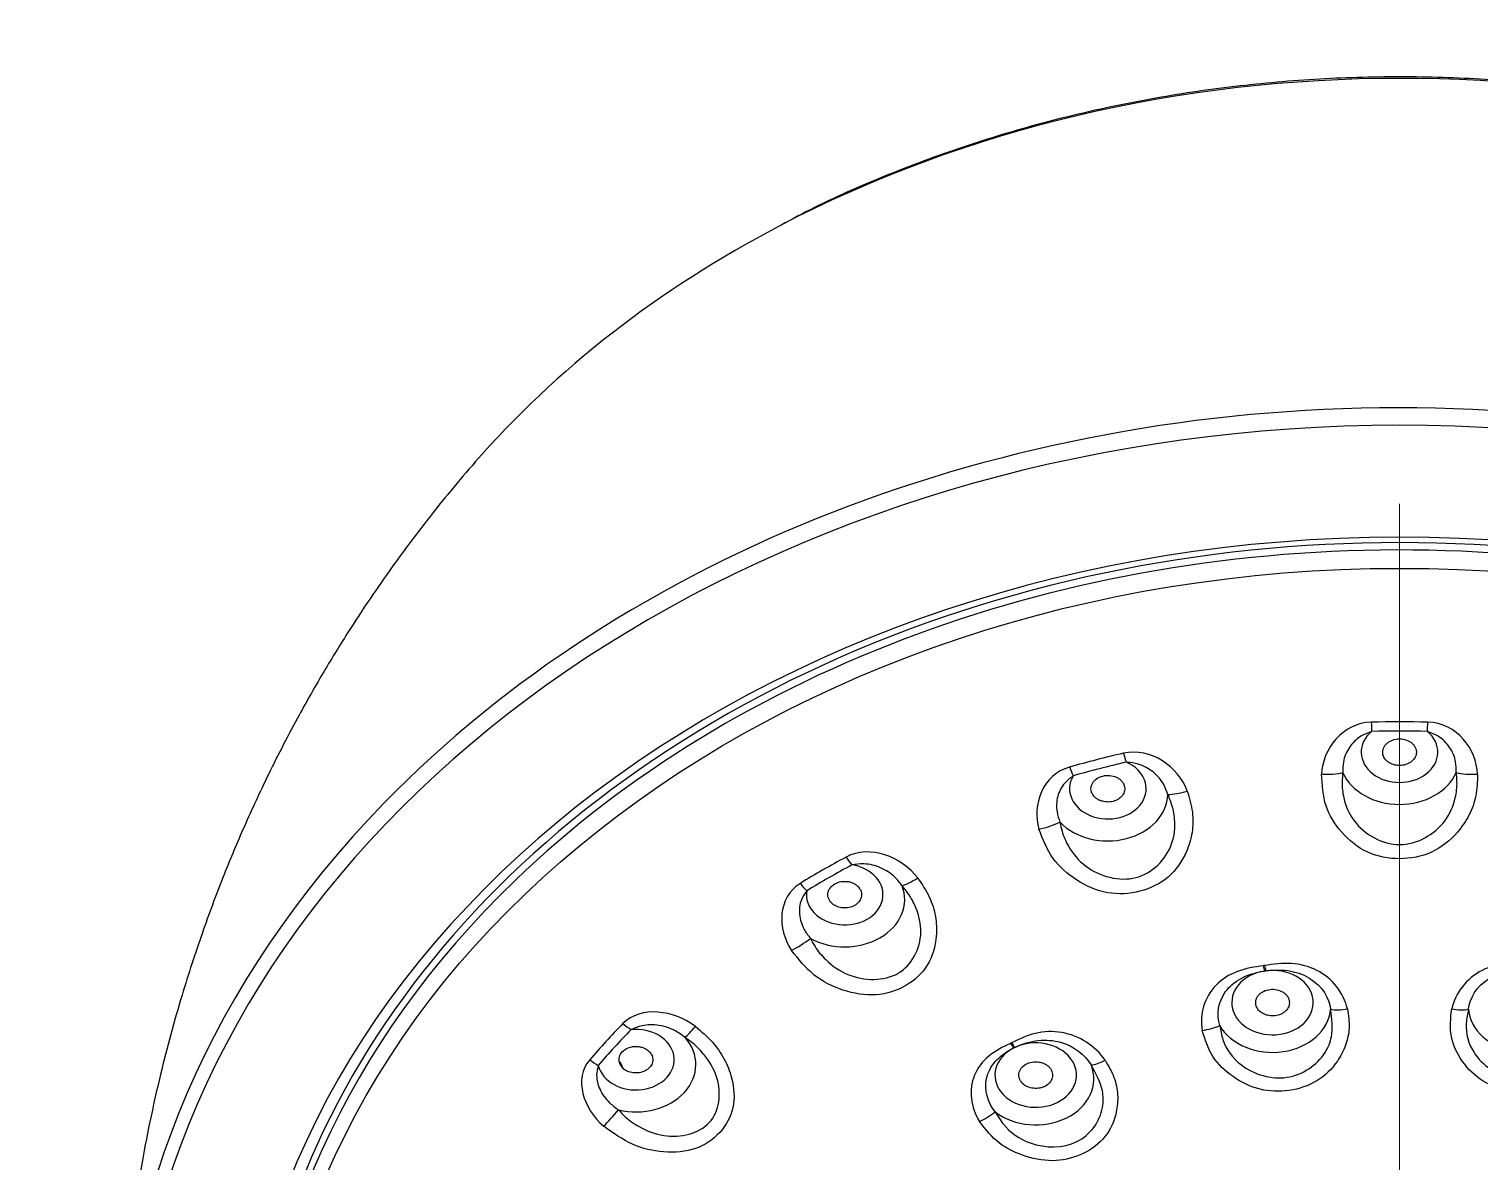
# Model space of a CAD drawing. Extents: x 7920 to 9049, y 0 to 827.
# Drawn here: x 8345.09 to 8388.13, y 541.54 to 575.14 of the extents above; entities that cross this region are included whole.
import ezdxf

# ---------------------------------------------------------------- set-up
doc = ezdxf.new("R2010")
doc.units = 0
doc.header["$LTSCALE"] = 10
doc.header["$MEASUREMENT"] = 0
doc.linetypes.add('CENTER2', pattern=[28.575, 19.05, -3.175, 3.175, -3.175])
doc.layers.add('1', color=7, linetype='CONTINUOUS')
doc.layers.add('Cneter', color=1, linetype='CENTER2', lineweight=13)

msp = doc.modelspace()

# ---------------------------------------------------------------- linework, layer by layer
at = {"layer": '1', "color": 7, "linetype": 'Continuous'}
msp.add_line((8362.729, 544.264), (8362.622, 544.501), dxfattribs=at)
for centre, major_axis, ratio, start_param, end_param in [((8385.741, 547.357), (33.305, 0), 0.790155, 0.985535, 2.156816), ((8385.741, 547.357), (33.305, 0), 0.790155, 2.156816, 2.539311), ((8385.741, 533.878), (-37.999, 0), 0.790155, 3.799488, 5.627397), ((8385.741, 533.595), (37.699, 0), 0.790155, 5.156583, 10.55138), ((8385.741, 532.787), (-34.52, 0), 0.790155, 3.141593, 6.283185), ((8385.741, 532.952), (34.11, 0), 0.790155, 0, 3.141593), ((8385.741, 532.865), (-33.944, 0), 0.790155, 3.806432, 5.595275), ((8385.741, 531.595), (-29.098, 0), 0.790155, 4.683592, 4.741186), ((8384.912, 554.916), (0.023, -1), 0.017648, 5.058034, 5.371923), ((8386.57, 554.916), (0.023, 1), 0.017648, 4.052855, 4.366744), ((8385.741, 553.689), (1.136, 0), 0.790155, 2.388638, 7.03614), ((8385.741, 531.565), (28.789, 0), 0.790155, 1.541999, 1.599594), ((8385.741, 531.595), (-29.098, 0), 0.790155, 4.997751, 5.055346), ((8377.637, 554.005), (-0.226, 0.974), 0.172536, 1.896758, 2.210646), ((8377.089, 552.606), (1.136, 0), 0.790155, 2.702797, 7.350299), ((8376.06, 553.6), (0.272, -0.962), 0.206104, 5.029409, 5.343298), ((8385.741, 531.565), (28.789, 0), 0.790155, 1.856158, 1.913753), ((8383.452, 553.39), (-0.999, 0.039), 0.356197, 1.560092, 2.238121), ((8385.741, 553.546), (-1.779, 0), 0.790155, 0.332697, 2.808896), ((8388.03, 553.39), (-0.999, -0.039), 0.356197, 0.903472, 1.581501), ((8377.089, 552.463), (-1.779, 0), 0.790155, 0.646856, 3.123055), ((8379.51, 552.897), (-0.937, -0.348), 0.320636, 0.703306, 1.381335), ((8385.741, 533.878), (-37.999, 0), 0.790155, 5.627397, 6.920378), ((8375.156, 551.779), (-0.961, -0.277), 0.334397, 1.356903, 2.034932), ((8385.741, 531.595), (-29.098, 0), 0.790155, 5.31191, 5.369505), ((8369.497, 550.958), (-0.475, 0.88), 0.345831, 1.826509, 2.140397), ((8369.283, 549.464), (1.136, 0), 0.790155, 3.016957, 7.664458), ((8385.741, 531.565), (28.789, 0), 0.790155, 2.170317, 2.227912), ((8385.741, 532.865), (-33.944, 0), 0.790155, 5.595275, 6.283185), ((8368.156, 550.188), (0.521, -0.854), 0.374386, 4.949259, 5.263148), ((8369.283, 549.32), (-1.779, 0), 0.790155, 0.961015, 3.437215), ((8371.6, 550.347), (-0.794, -0.608), 0.231194, 0.528428, 1.206457), ((8367.896, 548.221), (-0.834, -0.551), 0.257371, 1.174339, 1.852368), ((8381.974, 546.262), (1.209, 0), 0.790155, 1.770981, 8.023396), ((8385.741, 530.353), (21.895, 0), 0.790155, 1.754739, 1.756453), ((8381.734, 547.689), (-0.117, 0.791), 0.113137, 1.98774, 2.222155), ((8385.741, 530.34), (21.709, 0), 0.790155, 1.754739, 1.756453), ((8381.77, 547.694), (0.116, -0.791), 0.112105, 5.129487, 5.363902), ((8381.974, 546.147), (-1.723, 0), 0.790155, 0.428993, 3.082198), ((8384.207, 546.418), (-0.781, -0.174), 0.417986, 0.764301, 1.461164), ((8387.275, 546.418), (-0.781, 0.174), 0.417986, 1.680428, 2.377291), ((8389.508, 546.147), (-1.723, 0), 0.790155, 0.059394, 2.712599), ((8385.741, 531.595), (-29.098, 0), 0.790155, 5.626069, 5.683664), ((8363.089, 544.569), (1.136, 0), 0.790155, 3.331116, 7.978618), ((8385.741, 531.565), (28.789, 0), 0.790155, 2.484477, 2.542072), ((8362.947, 546.073), (-0.716, 0.699), 0.485274, 1.699387, 2.013276), ((8365.074, 545.991), (-0.602, -0.799), 0.096628, 0.391372, 1.069401), ((8379.94, 545.788), (-0.787, -0.142), 0.42214, 1.431635, 2.128498), ((8363.089, 544.426), (-1.779, 0), 0.790155, 1.275174, 3.751374), ((8374.949, 544.112), (1.209, 0), 0.790155, 2.140581, 8.392995), ((8385.741, 530.353), (21.895, 0), 0.790155, 2.124338, 2.126052), ((8374.297, 545.406), (-0.352, 0.718), 0.3231, 1.919159, 2.153574), ((8374.329, 545.422), (0.351, -0.719), 0.322207, 5.061239, 5.295654), ((8385.741, 530.34), (21.709, 0), 0.790155, 2.124338, 2.126052), ((8361.973, 545.013), (0.756, -0.654), 0.50602, 4.811058, 5.124946), ((8377.08, 544.912), (-0.662, -0.45), 0.33463, 0.540665, 1.237528), ((8374.949, 543.997), (-1.723, 0), 0.790155, 0.798592, 3.451798), ((8362.383, 543.065), (-0.651, -0.759), 0.132657, 1.027548, 1.705577), ((8373.388, 543.106), (-0.678, -0.425), 0.346531, 1.203606, 1.90047)]:
    msp.add_ellipse(centre, major_axis=major_axis, ratio=ratio, start_param=start_param, end_param=end_param, dxfattribs=at)
msp.add_ellipse((8385.741, 532.574), major_axis=(33.622, 0), ratio=0.790155, dxfattribs=at)
for points, knots in [([(8404.074, 569.335), (8403.491, 569.647), (8402.178, 570.299), (8400.051, 571.178), (8397.715, 571.976), (8395.309, 572.628), (8392.848, 573.134), (8390.347, 573.489), (8387.819, 573.691), (8385.279, 573.74), (8382.741, 573.635), (8380.221, 573.377), (8377.731, 572.967), (8375.288, 572.407), (8372.903, 571.701), (8370.596, 570.848), (8368.756, 570.048), (8367.72, 569.499), (8367.395, 569.318)], [0, 0, 0, 0, 0.053995, 0.119334, 0.18469, 0.250058, 0.315434, 0.380815, 0.446199, 0.511588, 0.576982, 0.642381, 0.707786, 0.773197, 0.838615, 0.904038, 0.969462, 1, 1, 1, 1]), ([(8358.319, 562.291), (8357.833, 561.734), (8357.002, 560.728), (8355.979, 559.363), (8355.192, 558.235), (8354.492, 557.167), (8353.771, 555.991), (8352.961, 554.56), (8352.17, 553.019), (8351.441, 551.437), (8350.803, 549.907), (8350.195, 548.276), (8349.564, 546.341), (8349.052, 544.457), (8348.667, 542.742), (8348.375, 541.218), (8348.086, 539.348), (8347.829, 536.903), (8347.751, 535.059), (8347.742, 534.032)], [0, 0, 0, 0, 0.073159, 0.128421, 0.166706, 0.205894, 0.252033, 0.300947, 0.366045, 0.420507, 0.470557, 0.527281, 0.590481, 0.669456, 0.716247, 0.761084, 0.820335, 0.900163, 1, 1, 1, 1]), ([(8384.912, 554.303), (8384.802, 554.261), (8384.539, 554.16), (8384.226, 553.842), (8384.06, 553.451), (8384.06, 553.19), (8384.06, 553.087)], [0, 0, 0, 0, 0.208279, 0.500324, 0.801781, 1, 1, 1, 1]), ([(8386.241, 553.689), (8386.241, 553.696), (8386.241, 553.71), (8386.238, 553.737), (8386.228, 553.785), (8386.201, 553.85), (8386.149, 553.922), (8386.056, 554.004), (8385.903, 554.075), (8385.688, 554.094), (8385.515, 554.049), (8385.401, 553.982), (8385.331, 553.92), (8385.279, 553.848), (8385.253, 553.783), (8385.244, 553.737), (8385.242, 553.711), (8385.241, 553.694), (8385.241, 553.681), (8385.242, 553.668), (8385.244, 553.646), (8385.256, 553.576), (8385.298, 553.494), (8385.374, 553.417), (8385.465, 553.353), (8385.603, 553.301), (8385.786, 553.286), (8385.966, 553.326), (8386.118, 553.415), (8386.201, 553.521), (8386.234, 553.613), (8386.241, 553.662), (8386.241, 553.686), (8386.241, 553.689)], [0, 0, 0, 0, 0.007812, 0.015625, 0.03125, 0.0625, 0.09375, 0.125, 0.1875, 0.25, 0.3125, 0.34375, 0.375, 0.40625, 0.4375, 0.453125, 0.460938, 0.46875, 0.472656, 0.476562, 0.484375, 0.5, 0.5625, 0.59375, 0.625, 0.6875, 0.75, 0.8125, 0.875, 0.9375, 0.96875, 0.996094, 1, 1, 1, 1]), ([(8387.422, 553.087), (8387.422, 553.191), (8387.422, 553.452), (8387.255, 553.843), (8386.944, 554.16), (8386.68, 554.261), (8386.57, 554.303)], [0, 0, 0, 0, 0.200427, 0.49953, 0.790892, 1, 1, 1, 1]), ([(8378.867, 552.437), (8378.832, 552.537), (8378.744, 552.787), (8378.452, 553.12), (8378.046, 553.347), (8377.758, 553.379), (8377.637, 553.392)], [0, 0, 0, 0, 0.200427, 0.49953, 0.790892, 1, 1, 1, 1]), ([(8384.06, 553.087), (8384.049, 552.995), (8384.021, 552.742), (8384.082, 552.237), (8384.436, 551.395), (8385.232, 550.949), (8386.251, 550.949), (8387.048, 551.396), (8387.4, 552.239), (8387.461, 552.744), (8387.433, 552.996), (8387.422, 553.087)], [0, 0, 0, 0, 0.046355, 0.127416, 0.254336, 0.50001, 0.500136, 0.746142, 0.872777, 0.954138, 1, 1, 1, 1]), ([(8376.06, 552.987), (8375.971, 552.921), (8375.759, 552.76), (8375.572, 552.38), (8375.547, 551.965), (8375.634, 551.715), (8375.669, 551.616)], [0, 0, 0, 0, 0.208279, 0.500324, 0.801781, 1, 1, 1, 1]), ([(8377.564, 552.728), (8377.561, 552.735), (8377.556, 552.748), (8377.542, 552.773), (8377.515, 552.816), (8377.463, 552.872), (8377.386, 552.927), (8377.265, 552.983), (8377.092, 553.013), (8376.88, 552.978), (8376.733, 552.894), (8376.65, 552.802), (8376.608, 552.725), (8376.587, 552.644), (8376.588, 552.576), (8376.597, 552.53), (8376.605, 552.505), (8376.611, 552.489), (8376.616, 552.477), (8376.622, 552.465), (8376.632, 552.444), (8376.672, 552.38), (8376.744, 552.313), (8376.846, 552.258), (8376.958, 552.22), (8377.109, 552.203), (8377.288, 552.234), (8377.445, 552.316), (8377.554, 552.438), (8377.592, 552.559), (8377.587, 552.654), (8377.574, 552.702), (8377.565, 552.725), (8377.564, 552.728)], [0, 0, 0, 0, 0.007812, 0.015625, 0.03125, 0.0625, 0.09375, 0.125, 0.1875, 0.25, 0.3125, 0.34375, 0.375, 0.40625, 0.4375, 0.453125, 0.460938, 0.46875, 0.472656, 0.476562, 0.484375, 0.5, 0.5625, 0.59375, 0.625, 0.6875, 0.75, 0.8125, 0.875, 0.9375, 0.96875, 0.996094, 1, 1, 1, 1]), ([(8388.054, 553.035), (8388.049, 552.819), (8388.038, 552.403), (8387.824, 551.813), (8387.413, 551.212), (8386.736, 550.658), (8385.746, 550.467), (8384.752, 550.654), (8383.996, 551.273), (8383.482, 552.095), (8383.446, 552.715), (8383.428, 553.035)], [0, 0, 0, 0, 0.087456, 0.169153, 0.25014, 0.377375, 0.499739, 0.622279, 0.749894, 0.871256, 1, 1, 1, 1]), ([(8379.443, 552.536), (8379.506, 552.328), (8379.628, 551.925), (8379.611, 551.306), (8379.41, 550.629), (8378.943, 549.932), (8378.062, 549.506), (8377.057, 549.444), (8376.141, 549.853), (8375.392, 550.517), (8375.161, 551.104), (8375.043, 551.406)], [0, 0, 0, 0, 0.087456, 0.169153, 0.25014, 0.377375, 0.499739, 0.622279, 0.749894, 0.871256, 1, 1, 1, 1]), ([(8375.669, 551.616), (8375.687, 551.525), (8375.735, 551.275), (8375.947, 550.804), (8376.54, 550.08), (8377.436, 549.846), (8378.405, 550.095), (8379.025, 550.719), (8379.102, 551.616), (8379.007, 552.116), (8378.904, 552.352), (8378.867, 552.437)], [0, 0, 0, 0, 0.046355, 0.127416, 0.254336, 0.50001, 0.500136, 0.746142, 0.872777, 0.954138, 1, 1, 1, 1]), ([(8370.985, 549.73), (8370.918, 549.817), (8370.751, 550.036), (8370.363, 550.283), (8369.902, 550.402), (8369.616, 550.362), (8369.497, 550.345)], [0, 0, 0, 0, 0.200427, 0.49953, 0.790892, 1, 1, 1, 1]), ([(8371.448, 549.959), (8371.573, 549.774), (8371.816, 549.417), (8371.998, 548.819), (8372.027, 548.121), (8371.815, 547.338), (8371.129, 546.716), (8370.212, 546.413), (8369.226, 546.584), (8368.315, 547.041), (8367.912, 547.549), (8367.705, 547.81)], [0, 0, 0, 0, 0.087456, 0.169153, 0.25014, 0.377375, 0.499739, 0.622279, 0.749894, 0.871256, 1, 1, 1, 1]), ([(8368.264, 548.168), (8368.308, 548.085), (8368.429, 547.856), (8368.77, 547.454), (8369.546, 546.902), (8370.454, 546.894), (8371.278, 547.367), (8371.659, 548.116), (8371.453, 548.997), (8371.211, 549.455), (8371.045, 549.657), (8370.985, 549.73)], [0, 0, 0, 0, 0.046355, 0.127416, 0.254336, 0.50001, 0.500136, 0.746142, 0.872777, 0.954138, 1, 1, 1, 1]), ([(8369.687, 549.696), (8369.682, 549.701), (8369.672, 549.712), (8369.649, 549.733), (8369.606, 549.767), (8369.536, 549.808), (8369.44, 549.842), (8369.304, 549.865), (8369.127, 549.851), (8368.939, 549.767), (8368.832, 549.65), (8368.79, 549.543), (8368.779, 549.46), (8368.792, 549.377), (8368.819, 549.313), (8368.845, 549.272), (8368.863, 549.249), (8368.874, 549.236), (8368.884, 549.225), (8368.894, 549.215), (8368.913, 549.198), (8368.975, 549.147), (8369.07, 549.1), (8369.188, 549.073), (8369.31, 549.064), (8369.46, 549.085), (8369.619, 549.159), (8369.735, 549.275), (8369.791, 549.417), (8369.78, 549.542), (8369.739, 549.631), (8369.708, 549.673), (8369.69, 549.693), (8369.687, 549.696)], [0, 0, 0, 0, 0.007812, 0.015625, 0.03125, 0.0625, 0.09375, 0.125, 0.1875, 0.25, 0.3125, 0.34375, 0.375, 0.40625, 0.4375, 0.453125, 0.460938, 0.46875, 0.472656, 0.476562, 0.484375, 0.5, 0.5625, 0.59375, 0.625, 0.6875, 0.75, 0.8125, 0.875, 0.9375, 0.96875, 0.996094, 1, 1, 1, 1]), ([(8368.156, 549.575), (8368.097, 549.49), (8367.956, 549.285), (8367.914, 548.877), (8368.032, 548.473), (8368.198, 548.255), (8368.264, 548.168)], [0, 0, 0, 0, 0.208279, 0.500324, 0.801781, 1, 1, 1, 1]), ([(8381.699, 547.356), (8381.441, 547.318), (8381.176, 547.276), (8380.688, 547.093), (8380.467, 546.952), (8379.95, 546.419), (8379.804, 545.912), (8379.89, 545.439)], [0, 0, 0, 0, 0.25, 0.25, 0.5, 0.5, 1, 1, 1, 1]), ([(8380.407, 545.581), (8380.309, 545.911), (8380.36, 546.284), (8380.692, 546.738), (8380.846, 546.874), (8381.236, 547.084), (8381.474, 547.158), (8381.734, 547.198)], [0, 0, 0, 0, 0.5, 0.5, 0.75, 0.75, 1, 1, 1, 1]), ([(8384.194, 546.075), (8384.089, 546.547), (8383.755, 546.981), (8383.055, 547.336), (8382.791, 547.404), (8382.259, 547.436), (8381.998, 547.4), (8381.736, 547.361)], [0, 0, 0, 0, 0.5, 0.5, 0.75, 0.75, 1, 1, 1, 1]), ([(8381.77, 547.204), (8382.033, 547.241), (8382.285, 547.239), (8382.741, 547.154), (8382.944, 547.072), (8383.45, 546.739), (8383.65, 546.406), (8383.694, 546.067)], [0, 0, 0, 0, 0.25, 0.25, 0.5, 0.5, 1, 1, 1, 1]), ([(8389.746, 547.361), (8389.487, 547.399), (8389.221, 547.436), (8388.689, 547.404), (8388.425, 547.335), (8387.729, 546.981), (8387.393, 546.545), (8387.288, 546.075)], [0, 0, 0, 0, 0.25, 0.25, 0.5, 0.5, 1, 1, 1, 1]), ([(8387.788, 546.067), (8387.832, 546.405), (8388.033, 546.74), (8388.537, 547.071), (8388.739, 547.154), (8389.195, 547.239), (8389.451, 547.24), (8389.712, 547.204)], [0, 0, 0, 0, 0.5, 0.5, 0.75, 0.75, 1, 1, 1, 1]), ([(8382.465, 546.337), (8382.462, 546.35), (8382.454, 546.375), (8382.432, 546.425), (8382.392, 546.485), (8382.326, 546.547), (8382.219, 546.614), (8382.056, 546.663), (8381.846, 546.656), (8381.688, 546.594), (8381.588, 546.518), (8381.53, 546.45), (8381.491, 546.375), (8381.473, 546.295), (8381.474, 546.236), (8381.481, 546.197), (8381.487, 546.172), (8381.51, 546.103), (8381.582, 546.002), (8381.705, 545.923), (8381.819, 545.884), (8381.91, 545.868), (8382.004, 545.865), (8382.127, 545.88), (8382.272, 545.933), (8382.405, 546.043), (8382.465, 546.161), (8382.476, 546.248), (8382.473, 546.299), (8382.468, 546.324), (8382.465, 546.337)], [0, 0, 0, 0, 0.015625, 0.03125, 0.0625, 0.09375, 0.125, 0.1875, 0.25, 0.3125, 0.34375, 0.375, 0.40625, 0.4375, 0.46875, 0.476562, 0.484375, 0.5, 0.5625, 0.625, 0.65625, 0.6875, 0.71875, 0.75, 0.8125, 0.875, 0.9375, 0.96875, 0.984375, 1, 1, 1, 1]), ([(8384.194, 546.075), (8384.223, 545.887), (8384.277, 545.525), (8384.164, 544.99), (8383.87, 544.431), (8383.333, 543.889), (8382.485, 543.61), (8381.577, 543.632), (8380.783, 544.031), (8380.132, 544.637), (8379.971, 545.169), (8379.89, 545.439)], [0, 0, 0, 0, 0.087607, 0.169371, 0.250856, 0.377447, 0.501128, 0.621802, 0.747777, 0.872041, 1, 1, 1, 1]), ([(8380.407, 545.581), (8380.432, 545.441), (8380.511, 545.003), (8381.062, 544.23), (8381.942, 543.978), (8382.861, 544.115), (8383.463, 544.521), (8383.794, 545.344), (8383.733, 545.79), (8383.694, 546.067)], [0, 0, 0, 0, 0.080562, 0.253207, 0.499831, 0.500495, 0.747529, 0.843295, 1, 1, 1, 1]), ([(8391.592, 545.439), (8391.545, 545.254), (8391.454, 544.898), (8391.138, 544.426), (8390.642, 543.984), (8389.923, 543.627), (8389.015, 543.607), (8388.168, 543.889), (8387.577, 544.492), (8387.201, 545.25), (8387.259, 545.797), (8387.288, 546.075)], [0, 0, 0, 0, 0.087607, 0.169371, 0.250856, 0.377447, 0.501128, 0.621802, 0.747777, 0.872041, 1, 1, 1, 1]), ([(8387.788, 546.067), (8387.759, 545.928), (8387.667, 545.491), (8387.892, 544.603), (8388.625, 544.113), (8389.545, 543.978), (8390.269, 544.189), (8390.895, 544.87), (8391.006, 545.309), (8391.075, 545.581)], [0, 0, 0, 0, 0.080562, 0.253207, 0.499831, 0.500495, 0.747529, 0.843295, 1, 1, 1, 1]), ([(8364.852, 545.556), (8365.027, 545.409), (8365.366, 545.125), (8365.73, 544.595), (8365.987, 543.932), (8366.05, 543.131), (8365.627, 542.371), (8364.887, 541.86), (8363.928, 541.788), (8362.944, 542.007), (8362.408, 542.397), (8362.133, 542.598)], [0, 0, 0, 0, 0.087456, 0.169153, 0.25014, 0.377375, 0.499739, 0.622279, 0.749894, 0.871256, 1, 1, 1, 1]), ([(8364.547, 545.231), (8364.455, 545.298), (8364.226, 545.467), (8363.78, 545.61), (8363.308, 545.612), (8363.054, 545.505), (8362.947, 545.46)], [0, 0, 0, 0, 0.200427, 0.49953, 0.790892, 1, 1, 1, 1]), ([(8377.005, 544.556), (8376.723, 544.971), (8376.245, 545.285), (8375.459, 545.42), (8375.189, 545.41), (8374.684, 545.289), (8374.457, 545.18), (8374.231, 545.07)], [0, 0, 0, 0, 0.5, 0.5, 0.75, 0.75, 1, 1, 1, 1]), ([(8362.57, 543.081), (8362.636, 543.012), (8362.817, 542.821), (8363.255, 542.516), (8364.137, 542.172), (8364.967, 542.381), (8365.566, 543.032), (8365.671, 543.842), (8365.203, 544.639), (8364.838, 545.021), (8364.624, 545.175), (8364.547, 545.231)], [0, 0, 0, 0, 0.046355, 0.127416, 0.254336, 0.50001, 0.500136, 0.746142, 0.872777, 0.954138, 1, 1, 1, 1]), ([(8363.382, 544.889), (8363.375, 544.893), (8363.361, 544.9), (8363.331, 544.915), (8363.277, 544.937), (8363.194, 544.958), (8363.09, 544.967), (8362.951, 544.956), (8362.788, 544.899), (8362.643, 544.773), (8362.587, 544.636), (8362.588, 544.524), (8362.611, 544.442), (8362.655, 544.367), (8362.706, 544.312), (8362.747, 544.28), (8362.773, 544.263), (8362.789, 544.253), (8362.802, 544.245), (8362.816, 544.238), (8362.84, 544.226), (8362.919, 544.193), (8363.028, 544.172), (8363.151, 544.175), (8363.27, 544.195), (8363.405, 544.253), (8363.527, 544.361), (8363.592, 544.5), (8363.59, 544.649), (8363.531, 544.764), (8363.456, 544.839), (8363.41, 544.872), (8363.386, 544.887), (8363.382, 544.889)], [0, 0, 0, 0, 0.007812, 0.015625, 0.03125, 0.0625, 0.09375, 0.125, 0.1875, 0.25, 0.3125, 0.34375, 0.375, 0.40625, 0.4375, 0.453125, 0.460938, 0.46875, 0.472656, 0.476562, 0.484375, 0.5, 0.5625, 0.59375, 0.625, 0.6875, 0.75, 0.8125, 0.875, 0.9375, 0.96875, 0.996094, 1, 1, 1, 1]), ([(8374.199, 545.054), (8373.976, 544.945), (8373.748, 544.83), (8373.37, 544.519), (8373.221, 544.324), (8372.953, 543.675), (8373.018, 543.156), (8373.282, 542.734)], [0, 0, 0, 0, 0.25, 0.25, 0.5, 0.5, 1, 1, 1, 1]), ([(8373.747, 543.022), (8373.52, 543.304), (8373.413, 543.668), (8373.53, 544.189), (8373.615, 544.36), (8373.885, 544.668), (8374.073, 544.805), (8374.297, 544.916)], [0, 0, 0, 0, 0.5, 0.5, 0.75, 0.75, 1, 1, 1, 1]), ([(8374.329, 544.931), (8374.557, 545.041), (8374.792, 545.112), (8375.253, 545.162), (8375.476, 545.142), (8376.086, 544.975), (8376.409, 544.719), (8376.59, 544.413)], [0, 0, 0, 0, 0.25, 0.25, 0.5, 0.5, 1, 1, 1, 1]), ([(8377.005, 544.556), (8377.105, 544.387), (8377.297, 544.062), (8377.402, 543.526), (8377.351, 542.916), (8377.068, 542.252), (8376.395, 541.749), (8375.549, 541.512), (8374.658, 541.662), (8373.82, 542.048), (8373.463, 542.503), (8373.282, 542.734)], [0, 0, 0, 0, 0.087607, 0.169371, 0.250856, 0.377447, 0.501128, 0.621802, 0.747777, 0.872041, 1, 1, 1, 1]), ([(8375.373, 544.322), (8375.364, 544.333), (8375.345, 544.354), (8375.301, 544.394), (8375.237, 544.438), (8375.147, 544.478), (8375.016, 544.51), (8374.842, 544.509), (8374.65, 544.442), (8374.53, 544.339), (8374.472, 544.24), (8374.449, 544.16), (8374.448, 544.079), (8374.466, 544), (8374.495, 543.945), (8374.519, 543.91), (8374.536, 543.888), (8374.589, 543.831), (8374.702, 543.757), (8374.853, 543.719), (8374.978, 543.715), (8375.07, 543.726), (8375.158, 543.75), (8375.266, 543.799), (8375.377, 543.89), (8375.451, 544.03), (8375.453, 544.157), (8375.423, 544.242), (8375.397, 544.288), (8375.381, 544.31), (8375.373, 544.322)], [0, 0, 0, 0, 0.015625, 0.03125, 0.0625, 0.09375, 0.125, 0.1875, 0.25, 0.3125, 0.34375, 0.375, 0.40625, 0.4375, 0.46875, 0.476562, 0.484375, 0.5, 0.5625, 0.625, 0.65625, 0.6875, 0.71875, 0.75, 0.8125, 0.875, 0.9375, 0.96875, 0.984375, 1, 1, 1, 1]), ([(8361.973, 544.4), (8361.95, 544.304), (8361.894, 544.075), (8362, 543.674), (8362.25, 543.317), (8362.479, 543.148), (8362.57, 543.081)], [0, 0, 0, 0, 0.208279, 0.500324, 0.801781, 1, 1, 1, 1]), ([(8373.747, 543.022), (8373.823, 542.897), (8374.061, 542.505), (8374.864, 541.932), (8375.772, 541.944), (8376.567, 542.334), (8376.965, 542.888), (8376.956, 543.759), (8376.73, 544.162), (8376.59, 544.413)], [0, 0, 0, 0, 0.080562, 0.253207, 0.499831, 0.500495, 0.747529, 0.843295, 1, 1, 1, 1])]:
    msp.add_open_spline(points, degree=3, knots=knots, dxfattribs=at)
for points in [[(8384.903, 554.577), (8384.044, 554.557), (8383.457, 553.782), (8383.428, 553.035)], [(8388.054, 553.035), (8388.025, 553.78), (8387.442, 554.557), (8386.579, 554.577)], [(8379.443, 552.536), (8379.18, 553.244), (8378.379, 553.848), (8377.55, 553.656)], [(8375.956, 553.247), (8375.147, 553.019), (8374.834, 552.131), (8375.043, 551.406)], [(8371.448, 549.959), (8370.976, 550.575), (8370.036, 550.962), (8369.323, 550.577)], [(8367.967, 549.798), (8367.286, 549.383), (8367.279, 548.455), (8367.705, 547.81)], [(8364.852, 545.556), (8364.218, 546.034), (8363.23, 546.179), (8362.703, 545.639)], [(8361.718, 544.567), (8361.233, 544.007), (8361.531, 543.115), (8362.133, 542.598)]]:
    msp.add_open_spline(points, degree=3, dxfattribs=at)
at = {"layer": 'Cneter', "ltscale": 0.5}
msp.add_open_spline([(8385.741, 561.05), (8385.741, 511.783)], degree=1, dxfattribs=at)

doc.saveas('drawing.dxf')
